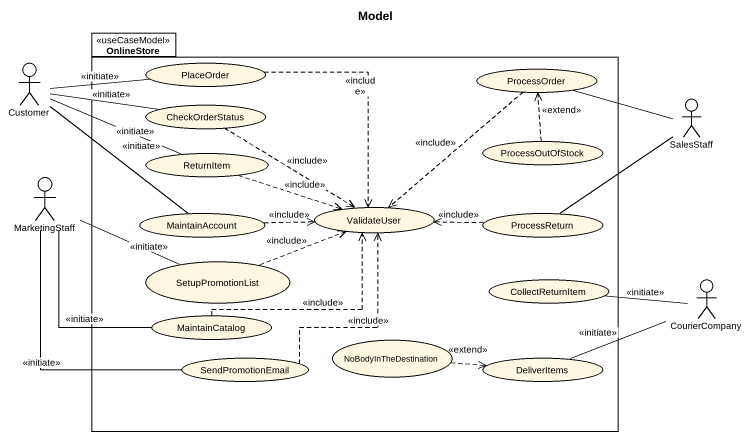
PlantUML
@startuml
title Model
package OnlineStore <<useCaseModel>> {
  usecase PlaceOrder
  usecase ProcessOrder
  usecase CheckOrderStatus
  usecase ReturnItem
  usecase ProcessOutOfStock
  usecase MaintainAccount
  usecase ValidateUser
  usecase ProcessReturn
  usecase SetupPromotionList
  usecase CollectReturnItem
  usecase MaintainCatalog
  usecase NoBodyInTheDestination
  usecase SendPromotionEmail
  usecase DeliverItems
}
actor Customer
actor SalesStaff
actor MarketingStaff
actor CourierCompany
Customer -right- PlaceOrder : <<initiate>>
Customer -right- CheckOrderStatus : <<initiate>>
Customer -right- ReturnItem : <<initiate>>
Customer -- MaintainAccount : <<initiate>>
PlaceOrder ..> ValidateUser : <<include>>
ProcessOrder ..> ValidateUser : <<include>>
CheckOrderStatus ..> ValidateUser : <<include>>
SalesStaff -left- ProcessOrder
SalesStaff -- ProcessReturn
ReturnItem .right.> ValidateUser : <<include>>
ProcessOutOfStock .up.> ProcessOrder : <<extend>>
MarketingStaff -right- SetupPromotionList : <<initiate>>
MarketingStaff -- MaintainCatalog : <<initiate>>
MarketingStaff -- SendPromotionEmail : <<initiate>>
MaintainAccount .right.> ValidateUser : <<include>>
ProcessReturn .left.> ValidateUser : <<include>>
SetupPromotionList .right.> ValidateUser : <<include>>
CourierCompany -left- CollectReturnItem : <<initiate>>
CourierCompany -left- DeliverItems : <<initiate>>
MaintainCatalog .up.> ValidateUser : <<include>>
NoBodyInTheDestination .right.> DeliverItems : <<extend>>
SendPromotionEmail .up.> ValidateUser : <<include>>
@enduml
